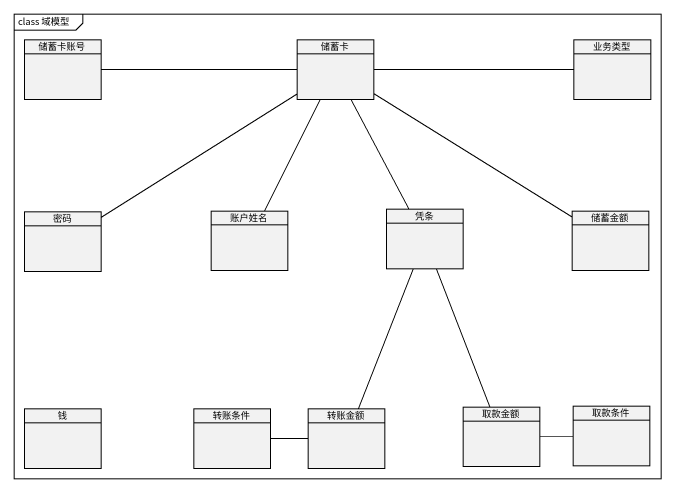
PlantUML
@startuml
mainframe class 域模型
hide circle
hide empty members
class 储蓄卡账号
class 储蓄卡
class 业务类型
class 密码
class 账户姓名
class 凭条
class 储蓄金额
class 取款金额
class 取款条件
class 钱
class 转账条件
class 转账金额
储蓄卡 -left- 储蓄卡账号
储蓄卡 -right- 业务类型
储蓄卡 -- 密码
储蓄卡 -- 账户姓名
储蓄卡 -- 凭条
储蓄卡 -- 储蓄金额
凭条 -- 取款金额
凭条 -- 转账金额
取款金额 -right- 取款条件
转账条件 -right- 转账金额
@enduml
